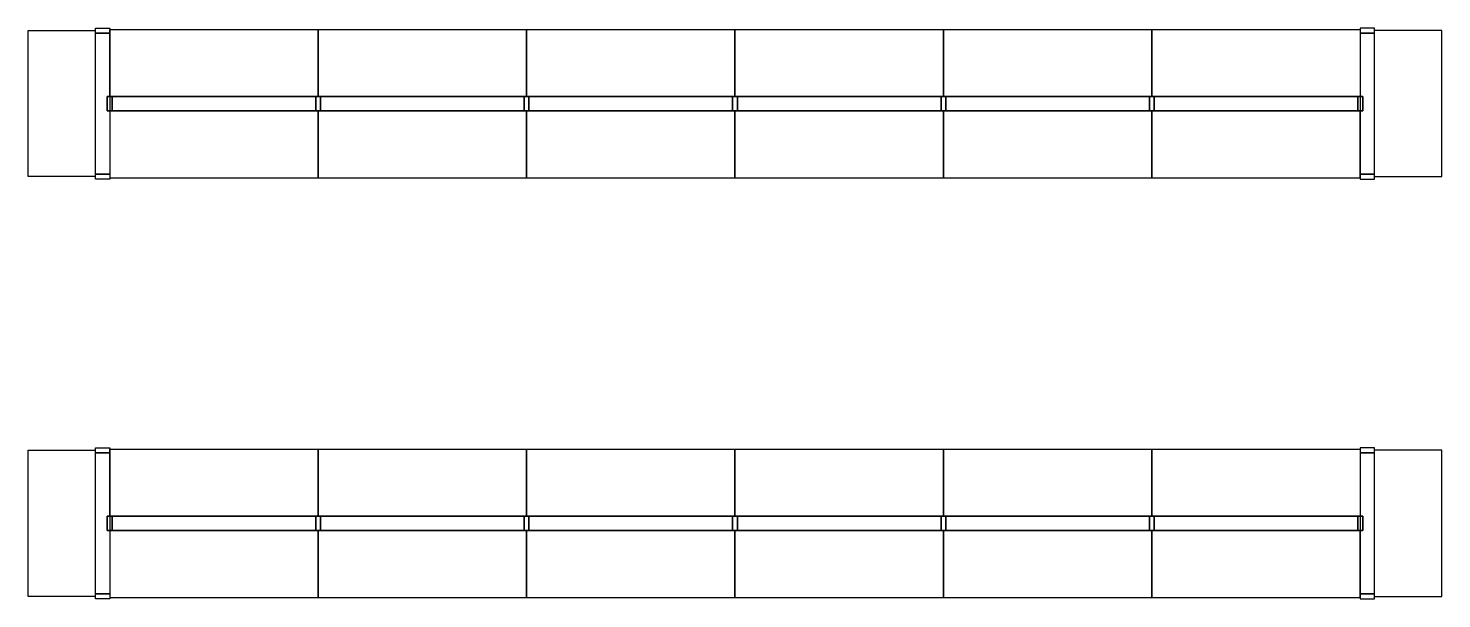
# Model space of a CAD drawing. Header units: millimetres. Extents: x -129 to 3172, y -143 to 919.
# Drawn here: x -29.53 to -20.68, y 16.24 to 19.82 of the extents above; entities that cross this region are included whole.
import ezdxf

# ---------------------------------------------------------------- set-up
doc = ezdxf.new("R2010")
doc.units = ezdxf.units.MM
doc.header["$LTSCALE"] = 0.1
doc.layers.add('E-GONDOLAS', color=8, linetype='Continuous')

# ---------------------------------------------------------------- blocks, each defined once
blk = doc.blocks.new('TRAMO CENTRAL')
at = {"layer": 'E-GONDOLAS'}
for points in [[(1353.7437, 558.952), (1355.0487, 558.952), (1355.0487, 559.372), (1353.7437, 559.372)], [(1353.7287, 558.862), (1353.7587, 558.862), (1353.7587, 558.952), (1353.7287, 558.952)], [(1353.7287, 558.952), (1353.7587, 558.952), (1353.7587, 558.862), (1353.7287, 558.862)], [(1353.7587, 558.862), (1355.0337, 558.862), (1355.0337, 558.952), (1353.7587, 558.952)], [(1353.7587, 558.952), (1355.0337, 558.952), (1355.0337, 558.862), (1353.7587, 558.862)], [(1355.0337, 558.862), (1355.0637, 558.862), (1355.0637, 558.952), (1355.0337, 558.952)], [(1355.0337, 558.952), (1355.0637, 558.952), (1355.0637, 558.862), (1355.0337, 558.862)], [(1353.7437, 558.862), (1355.0487, 558.862), (1355.0487, 558.442), (1353.7437, 558.442)]]:
    blk.add_lwpolyline(points, close=True, dxfattribs=at)
blk = doc.blocks.new('PUNTERA')
at = {"layer": 'E-GONDOLAS'}
for p, q in [((1350.083, 558.7302), (1349.168, 558.7302)), ((1349.168, 558.7302), (1349.168, 558.3102)), ((1350.083, 558.3102), (1350.083, 558.7302)), ((1350.068, 558.3102), (1349.183, 558.3102)), ((1349.183, 558.3102), (1349.183, 558.2202)), ((1350.068, 558.2202), (1350.068, 558.3102)), ((1349.183, 558.2202), (1350.068, 558.2202))]:
    blk.add_line(p, q, dxfattribs=at)
for points in [[(1349.153, 558.2202), (1349.183, 558.2202), (1349.183, 558.3102), (1349.153, 558.3102)], [(1350.068, 558.2202), (1350.098, 558.2202), (1350.098, 558.3102), (1350.068, 558.3102)]]:
    blk.add_lwpolyline(points, close=True, dxfattribs=at)

msp = doc.modelspace()

# ---------------------------------------------------------------- block references
at = {"layer": 'E-GONDOLAS', "xscale": -1, "rotation": 90}
for p in [(529.1986, 1368.97), (529.1986, 1366.34)]:
    msp.add_blockref('PUNTERA', p, dxfattribs=at)
at = {"layer": 'E-GONDOLAS', "xscale": -1}
for p in [(1326.0271, -539.5626), (1327.3321, -539.5626), (1328.6371, -539.5626), (1329.9421, -539.5626), (1331.2471, -539.5626), (1332.5521, -539.5626), (1326.0271, -542.1926), (1327.3321, -542.1926), (1328.6371, -542.1926), (1329.9421, -542.1926), (1331.2471, -542.1926), (1332.5521, -542.1926)]:
    msp.add_blockref('TRAMO CENTRAL', p, dxfattribs=at)
at = {"layer": 'E-GONDOLAS', "rotation": 270}
for p in [(-579.4118, 1368.97), (-579.4118, 1366.34)]:
    msp.add_blockref('PUNTERA', p, dxfattribs=at)

doc.saveas('drawing.dxf')
